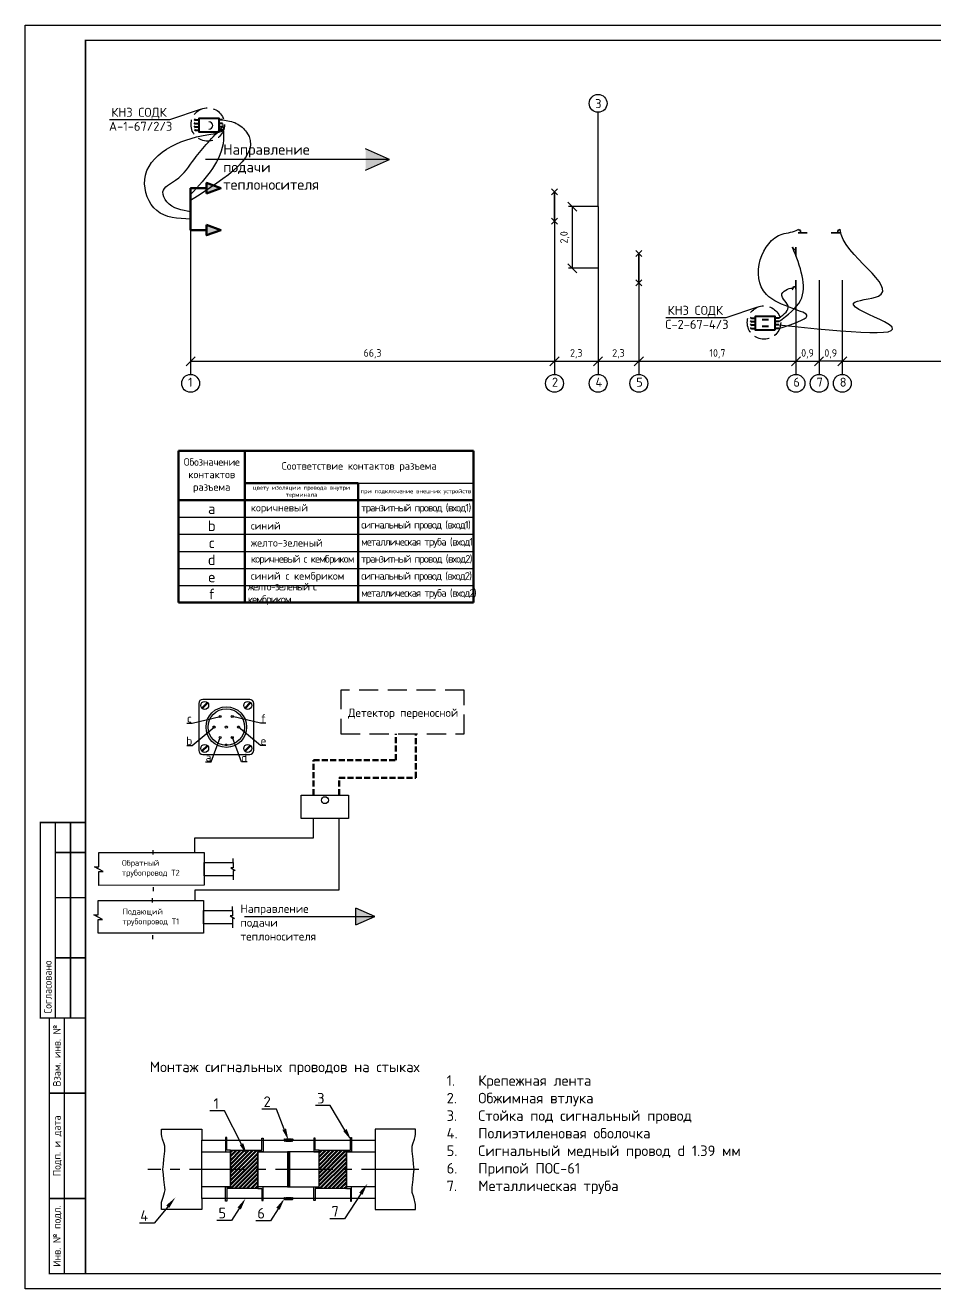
# Model space of a CAD drawing. Header units: millimetres. Extents: x 2079 to 5812, y 229 to 1012.
# Drawn here: x 3960.2 to 4262.4, y 591.4 to 1011.4 of the extents above; entities that cross this region are included whole.
import ezdxf
from ezdxf import colors
from ezdxf.entities.mleader import LeaderData, LeaderLine
from ezdxf.enums import TextEntityAlignment as Align
from ezdxf.math import Vec2, Vec3

# ---------------------------------------------------------------- set-up
doc = ezdxf.new("R2010")
doc.units = ezdxf.units.MM
for name, pattern in [('DASHED', [7, 5, -2, 0]), ('DASHED2', [9.525, 6.35, -3.175]), ('осевая2', [28.575, 19.05, -3.175, 3.175, -3.175])]:
    doc.linetypes.add(name, pattern=pattern)
for name, color, linetype, lineweight in [('Осевая', 2, 'осевая2', 30), ('Основной', 1, 'Continuous', 60), ('Тонкие', 5, 'Continuous', 30)]:
    doc.layers.add(name, color=color, linetype=linetype, lineweight=lineweight)
doc.styles.add('-ISOCPEUR-', font='isocpeur.ttf')
doc.styles.add('GOST', font='GOST.shx', dxfattribs={"oblique": 15})
doc.styles.get("Standard").update_dxf_attribs({"font": 'GOST Common.ttf'})
doc.dimstyles.new('М 1 к 10', dxfattribs={"dimtxt": 2.5, "dimasz": 3, "dimexe": 1.25, "dimexo": 0, "dimgap": 1, "dimtad": 1, "dimdec": 0, "dimzin": 0, "dimdsep": 46, "dimtxsty": 'GOST', "dimblk": 'OBLIQUE', "dimcen": 5, "dimclrd": 256, "dimclre": 256, "dimclrt": 256, "dimazin": 2, "dimtfac": 1, "dimtdec": 0, "dimtmove": 0, "dimatfit": 3, "dimldrblk": 'NONE', "dimfxl": 0, "dimtolj": 1, "dimtzin": 0, "dimlwd": -1, "dimlwe": -1, "dimarcsym": 0})

# ---------------------------------------------------------------- blocks, each defined once
blk = doc.blocks.new('*U135')
blk.add_lwpolyline([(0, 123), (594, 123), (594, -297), (0, -297)], close=True)
at = {"const_width": 0.5}
blk.add_lwpolyline([(20, 118), (589, 118), (589, -292), (20, -292)], close=True, dxfattribs=at)
for points in [[(20, -207), (5, -207), (5, -142), (20, -142)], [(10, -142), (10, -207)], [(15, -142), (15, -207)], [(10, -152), (20, -152)], [(10, -167), (20, -167)], [(10, -187), (20, -187)], [(20, -292), (8, -292), (8, -207), (20, -207)], [(13, -207), (13, -292)], [(8, -232), (20, -232)], [(8, -267), (20, -267)]]:
    blk.add_lwpolyline(points, dxfattribs=at)
blk.add_text('Согласовано', height=2.5, rotation=90).set_placement((7.5, -205.5), align=Align.MIDDLE_LEFT)
for s, p in [('Взам. инв. №', (10.5, -219.5)), ('Подп. и дата', (10.5, -249.5)), ('Инв. № подл.', (10.5, -279.5))]:
    blk.add_text(s, height=2.5, rotation=90).set_placement(p, align=Align.MIDDLE_CENTER)
blk.add_attdef('РАЗРАБОТАЛ', text='', height=2.5).set_placement((424.5, -264.22), align=Align.MIDDLE_LEFT)
at = {"flags": 8}
for tag, height, p in [('ДАТА', 2.5, (464.07, -264.4)), ('ЛИСТ', 3, (560.39, -271.92)), ('ЛИСТОВ', 3, (577.89, -271.92)), ('ФОРМАТ', 3, (554.97, -294.75))]:
    blk.add_attdef(tag, text='', height=height, dxfattribs=at).set_placement(p, align=Align.MIDDLE_CENTER)
blk.add_attdef('ПРОВЕРИЛ', (424.75, -270.73), '', height=2.5)
for tag, p in [('ТЕПЛОВЫЕ_СЕТИ_001', (490.44, -271)), ('ИМЯ_ЧЕРТЕЖА_001', (492.09, -285.55))]:
    blk.add_attdef(tag, p, '', height=3, dxfattribs=at)
blk = doc.blocks.new('A$C7B5E335A')
at = {"layer": 'Осевая'}
blk.add_line((30.01, -3.22), (-60.02, -3.22), dxfattribs=at)
at = {"layer": 'Тонкие'}
for p, q in [((-14.76, 6.54), (-14.62, 6.82)), ((-14.76, 6.54), (-14.62, 6.26)), ((-14.62, 6.82), (-14.62, 6.89)), ((-14.62, 6.89), (-14.48, 6.89)), ((-14.62, 6.82), (-14.62, 6.54)), ((-14.62, 6.26), (-14.62, 6.54)), ((-14.62, 6.26), (-14.62, 6.19)), ((-14.62, 6.19), (-14.48, 6.19)), ((-14.48, 6.89), (-14.48, 6.75)), ((-14.48, 6.75), (-14.2, 6.75)), ((-14.48, 6.19), (-14.48, 6.33)), ((-14.48, 6.33), (-14.2, 6.33)), ((-14.48, 6.26), (-14.2, 6.26)), ((-14.2, 6.75), (-14.2, 6.89)), ((-14.2, 6.89), (-12.39, 6.89)), ((-14.2, 6.33), (-14.2, 6.19)), ((-14.2, 6.19), (-12.39, 6.19)), ((-12.39, 6.89), (-12.39, 6.75)), ((-12.39, 6.75), (-12.11, 6.75)), ((-12.39, 6.19), (-12.39, 6.33)), ((-12.39, 6.33), (-12.11, 6.33)), ((-12.39, 6.26), (-12.11, 6.26)), ((-12.11, 6.75), (-12.11, 6.89)), ((-12.11, 6.89), (-11.9, 6.89)), ((-12.11, 6.33), (-12.11, 6.19)), ((-12.11, 6.19), (-11.9, 6.19)), ((-11.9, 6.89), (-11.9, 6.54)), ((-11.9, 6.82), (-11.76, 6.54)), ((-11.9, 6.19), (-11.9, 6.54)), ((-11.9, 6.26), (-11.76, 6.54)), ((-14.62, -12.64), (-14.62, -12.57)), ((-14.62, -12.57), (-14.48, -12.57)), ((-14.48, -12.57), (-14.48, -12.71)), ((-14.2, -12.71), (-14.2, -12.57)), ((-14.2, -12.57), (-12.39, -12.57)), ((-12.39, -12.57), (-12.39, -12.71)), ((-12.11, -12.71), (-12.11, -12.57)), ((-12.11, -12.57), (-11.9, -12.57)), ((-11.9, -12.57), (-11.9, -12.92)), ((-14.76, -12.92), (-14.62, -12.64)), ((-14.76, -12.92), (-14.62, -13.19)), ((-14.62, -12.64), (-14.62, -12.92)), ((-14.62, -13.19), (-14.62, -12.92)), ((-14.62, -13.19), (-14.62, -13.26)), ((-14.62, -13.26), (-14.48, -13.26)), ((-14.48, -12.71), (-14.2, -12.71)), ((-14.48, -13.26), (-14.48, -13.12)), ((-14.48, -13.12), (-14.2, -13.12)), ((-14.48, -13.19), (-14.2, -13.19)), ((-14.2, -13.12), (-14.2, -13.26)), ((-14.2, -13.26), (-12.39, -13.26)), ((-12.39, -12.71), (-12.11, -12.71)), ((-12.39, -13.26), (-12.39, -13.12)), ((-12.39, -13.12), (-12.11, -13.12)), ((-12.39, -13.19), (-12.11, -13.19)), ((-12.11, -13.12), (-12.11, -13.26)), ((-12.11, -13.26), (-11.9, -13.26)), ((-11.9, -12.64), (-11.76, -12.92)), ((-11.9, -13.26), (-11.9, -12.92)), ((-11.9, -13.19), (-11.76, -12.92))]:
    blk.add_line(p, q, dxfattribs=at)
for points in [[(-42.05, -12.92), (-42.05, -16.61), (-55.42, -16.61), (-55.49, -15.77), (-55.49, -14.94), (-55.42, -14.1), (-54.88, -12.46), (-54.44, -10.89), (-54.3, -10.05), (-54.37, -9.22), (-54.44, -8.31), (-54.55, -7.47), (-54.65, -6.64), (-54.82, -4.97), (-55.02, -3.29), (-54.85, -1.48), (-54.67, 0.2), (-54.57, 1.07), (-54.46, 1.94), (-54.33, 2.78), (-54.33, 3.61), (-54.39, 4.45), (-54.6, 5.22), (-55.16, 6.82), (-55.37, 7.66), (-55.51, 8.49), (-55.51, 9.33), (-55.44, 10.17), (-42.05, 10.17), (-42.05, 6.47)], [(15.51, -12.92), (15.51, -16.61), (28.9, -16.61), (28.97, -14.94), (28.34, -12.46), (27.85, -10.89), (27.78, -10.06), (27.78, -9.22), (28.02, -7.48), (28.13, -6.64), (28.3, -4.97), (28.48, -3.29), (28.3, -1.48), (28.13, 0.2), (28.02, 1.07), (27.92, 1.94), (27.78, 2.78), (27.78, 3.61), (27.85, 4.45), (28.06, 5.22), (28.62, 6.82), (28.83, 7.66), (28.97, 8.49), (28.97, 9.33), (28.9, 10.17), (15.51, 10.17), (15.51, 6.47)], [(-32.54, 3.12), (-33.8, 3.12), (-33.8, 7.38), (-34.22, 7.38), (-34.22, 2.64), (-32.54, 2.64)], [(-23.48, 3.12), (-22.15, 3.12), (-22.15, 7.17), (-21.73, 7.17), (-21.73, 2.64), (-23.48, 2.64)], [(-3.11, 3.12), (-4.37, 3.12), (-4.37, 7.17), (-4.86, 7.17), (-4.86, 2.64), (-3.11, 2.64)], [(5.95, 3.12), (7.28, 3.12), (7.28, 7.38), (7.7, 7.38), (7.7, 2.64), (5.95, 2.64)], [(-32.54, -9.57), (-33.8, -9.57), (-33.8, -13.82), (-34.22, -13.82), (-34.22, -9.08), (-32.54, -9.08)], [(-23.48, -9.57), (-22.15, -9.57), (-22.15, -13.61), (-21.73, -13.61), (-21.73, -9.08), (-23.48, -9.08)], [(-3.11, -9.57), (-4.37, -9.57), (-4.37, -13.61), (-4.86, -13.61), (-4.86, -9.08), (-3.11, -9.08)], [(5.95, -9.57), (7.28, -9.57), (7.28, -13.82), (7.7, -13.82), (7.7, -9.08), (5.95, -9.08)]]:
    blk.add_lwpolyline(points, dxfattribs=at)
for points in [[(-42.03, 6.47), (15.51, 6.47), (15.51, -12.92), (-42.03, -12.92)], [(-42.03, 2.57), (-32.54, 2.57), (-32.54, -9.01), (-42.03, -9.01)], [(-23.48, -9.57), (-32.54, -9.57), (-32.54, 3.12), (-23.48, 3.12)], [(-23.48, 2.57), (-13.57, 2.57), (-13.57, -9.01), (-23.48, -9.01)], [(-13.57, -9.01), (-12.95, -9.01), (-12.95, 2.57), (-13.57, 2.57)], [(-12.95, -9.01), (-3.11, -9.01), (-3.11, 2.57), (-12.95, 2.57)], [(-3.11, 3.12), (5.95, 3.12), (5.95, -9.57), (-3.11, -9.57)], [(5.95, 2.57), (15.51, 2.57), (15.51, -9.01), (5.95, -9.01)]]:
    blk.add_lwpolyline(points, close=True, dxfattribs=at)
blk = doc.blocks.new('*T47')
at = {"lineweight": 50, "transparency": 16777216}
for p, q in [((0, 0), (98, 0)), ((0, 0), (0, -16.45)), ((22, 0), (22, -16.45)), ((98, 0), (98, -10.78)), ((22, -10.78), (59.67, -10.78))]:
    blk.add_line(p, q, dxfattribs=at)
at = {"lineweight": 30, "transparency": 16777216}
blk.add_line((59.67, -10.78), (98, -10.78), dxfattribs=at)
at = {"color": 0, "lineweight": 50, "transparency": 16777216}
for p, q in [((59.67, -10.78), (59.67, -50.45)), ((98, -10.78), (98, -50.45)), ((0, -16.45), (98, -16.45)), ((0, -16.45), (0, -50.45)), ((22, -16.45), (22, -50.45)), ((0, -50.45), (98, -50.45))]:
    blk.add_line(p, q, dxfattribs=at)
at = {"color": 0, "lineweight": 30, "transparency": 16777216}
for p, q in [((0, -22.12), (98, -22.12)), ((0, -27.78), (98, -27.78)), ((0, -33.45), (98, -33.45)), ((0, -39.12), (98, -39.12)), ((0, -44.78), (98, -44.78))]:
    blk.add_line(p, q, dxfattribs=at)
at = {"color": 7, "transparency": 16777216, "style": '-ISOCPEUR-'}
for s, insert, char_height, width, attachment_point in [('{\\T0.95;Обозначение }контактов разъема', (11, -8.23), 2.5, 19, 5), ('Соответствие контактов разъема', (60, -5.39), 2.5, 73, 5), ('цвету изоляции провода внутри терминала', (40.84, -13.62), 1.4, 33.6702, 5), ('при подключение внешних устройств', (78.84, -13.62), 1.4, 34.3298, 5), ('a', (11, -19.28), 3.5, 21, 5), ('коричневый', (24, -19.28), 2.5, 33.6702, 4), ('{\\T0.85;транзитный провод (вход1)}', (60.67, -19.28), 2.5, 36.3298, 4), ('b', (11, -24.95), 3.5, 21, 5), ('синий', (24, -24.95), 2.5, 33.6702, 4), ('{\\T0.85;сигнальный провод (вход1)}', (60.67, -24.95), 2.5, 36.3298, 4), ('желто-зеленый', (24, -30.62), 2.5, 33.6702, 4), ('{\\T0.75;металлическая труба (вход1)}', (60.67, -30.62), 2.5, 36.3298, 4), ('c', (11, -30.62), 3.5, 21, 5), ('d', (11, -36.28), 3.5, 21, 5), ('{\\T0.85;коричневый с кембриком}', (24, -36.28), 2.5, 33.6702, 4), ('{\\T0.85;транзитный провод \\T0.8;(вход2)}', (60.67, -36.28), 2.5, 36.3298, 4), ('e', (11, -41.95), 3.5, 21, 5), ('синий с кембриком', (24, -41.95), 2.5, 33.6702, 4), ('{\\T0.85;сигнальный провод (вход2)}', (60.67, -41.95), 2.5, 36.3298, 4), ('f', (11, -47.62), 3.5, 21, 5), ('{\\T0.8;желто-зеленый с кембриком}', (23, -47.62), 2.5, 35.6702, 4), ('{\\T0.75;металлическая труба (вход2)}', (60.67, -47.62), 2.5, 36.3298, 4)]:
    blk.add_mtext(s, dxfattribs=dict(at, insert=insert, char_height=char_height, width=width, attachment_point=attachment_point))
blk = doc.blocks.new('_Oblique')
at = {"color": 0, "linetype": 'ByBlock', "lineweight": -2}
blk.add_line((-0.5, -0.5), (0.5, 0.5), dxfattribs=at)
blk = doc.blocks.new('*D76')
at = {"transparency": 16777216}
for p, q in [((4015.13, 951.12), (4015.13, 898.43)), ((4136.04, 951.12), (4136.04, 898.43)), ((4015.13, 899.68), (4136.04, 899.68))]:
    blk.add_line(p, q, dxfattribs=at)
at = {"layer": 'Defpoints', "color": 0, "transparency": 16777216}
for p in [(4015.13, 951.12), (4136.04, 951.12), (4136.04, 899.68)]:
    blk.add_point(p, dxfattribs=at)
at = {"transparency": 16777216, "xscale": 3, "yscale": 3, "zscale": 3, "rotation": 180}
blk.add_blockref('_Oblique', (4015.13, 899.68), dxfattribs=at)
at = {"transparency": 16777216, "xscale": 3, "yscale": 3, "zscale": 3}
blk.add_blockref('_Oblique', (4136.04, 899.68), dxfattribs=at)
at = {"transparency": 16777216, "insert": (4075.59, 902.18), "char_height": 2.5, "attachment_point": 5}
blk.add_mtext('\\A1;66,3', dxfattribs=at)
blk = doc.blocks.new('_None')
blk = doc.blocks.new('*D77')
at = {"transparency": 16777216}
for p, q in [((4136.04, 951.12), (4136.04, 898.43)), ((4150.52, 951.12), (4150.52, 898.43)), ((4136.04, 899.68), (4150.52, 899.68))]:
    blk.add_line(p, q, dxfattribs=at)
at = {"layer": 'Defpoints', "color": 0, "transparency": 16777216}
for p in [(4136.04, 951.12), (4150.52, 951.12), (4150.52, 899.68)]:
    blk.add_point(p, dxfattribs=at)
at = {"transparency": 16777216, "xscale": 3, "yscale": 3, "zscale": 3, "rotation": 180}
blk.add_blockref('_Oblique', (4136.04, 899.68), dxfattribs=at)
at = {"transparency": 16777216, "xscale": 3, "yscale": 3, "zscale": 3}
blk.add_blockref('_Oblique', (4150.52, 899.68), dxfattribs=at)
at = {"transparency": 16777216, "insert": (4143.28, 902.18), "char_height": 2.5, "attachment_point": 5}
blk.add_mtext('\\A1;2,3', dxfattribs=at)
blk = doc.blocks.new('*D78')
at = {"transparency": 16777216}
for p, q in [((4150.52, 951.12), (4140.74, 951.12)), ((4141.99, 930.64), (4141.99, 951.12)), ((4150.52, 930.64), (4140.74, 930.64))]:
    blk.add_line(p, q, dxfattribs=at)
at = {"layer": 'Defpoints', "color": 0, "transparency": 16777216}
for p in [(4141.99, 951.12), (4150.52, 951.12), (4150.52, 930.64)]:
    blk.add_point(p, dxfattribs=at)
at = {"transparency": 16777216, "xscale": 3, "yscale": 3, "zscale": 3}
for p, rotation in [((4141.99, 951.12), 90), ((4141.99, 930.64), 270)]:
    blk.add_blockref('_Oblique', p, dxfattribs=dict(at, rotation=rotation))
at = {"transparency": 16777216, "insert": (4139.49, 940.88), "char_height": 2.5, "attachment_point": 5, "rotation": 90}
blk.add_mtext('\\A1;2,0', dxfattribs=at)
blk = doc.blocks.new('*D79')
at = {"transparency": 16777216}
for p, q in [((4150.52, 930.64), (4150.52, 898.43)), ((4164.06, 930.64), (4164.06, 898.43)), ((4150.52, 899.68), (4164.06, 899.68))]:
    blk.add_line(p, q, dxfattribs=at)
at = {"layer": 'Defpoints', "color": 0, "transparency": 16777216}
for p in [(4150.52, 930.64), (4164.06, 930.64), (4164.06, 899.68)]:
    blk.add_point(p, dxfattribs=at)
at = {"transparency": 16777216, "xscale": 3, "yscale": 3, "zscale": 3, "rotation": 180}
blk.add_blockref('_Oblique', (4150.52, 899.68), dxfattribs=at)
at = {"transparency": 16777216, "xscale": 3, "yscale": 3, "zscale": 3}
blk.add_blockref('_Oblique', (4164.06, 899.68), dxfattribs=at)
at = {"transparency": 16777216, "insert": (4157.29, 902.18), "char_height": 2.5, "attachment_point": 5}
blk.add_mtext('\\A1;2,3', dxfattribs=at)
blk = doc.blocks.new('*D80')
at = {"transparency": 16777216}
for p, q in [((4164.06, 930.64), (4164.06, 898.43)), ((4216.27, 926.64), (4216.27, 898.43)), ((4164.06, 899.68), (4216.27, 899.68))]:
    blk.add_line(p, q, dxfattribs=at)
at = {"layer": 'Defpoints', "color": 0, "transparency": 16777216}
for p in [(4164.06, 930.64), (4216.27, 926.64), (4216.27, 899.68)]:
    blk.add_point(p, dxfattribs=at)
at = {"transparency": 16777216, "xscale": 3, "yscale": 3, "zscale": 3, "rotation": 180}
blk.add_blockref('_Oblique', (4164.06, 899.68), dxfattribs=at)
at = {"transparency": 16777216, "xscale": 3, "yscale": 3, "zscale": 3}
blk.add_blockref('_Oblique', (4216.27, 899.68), dxfattribs=at)
at = {"transparency": 16777216, "insert": (4190.17, 902.18), "char_height": 2.5, "attachment_point": 5}
blk.add_mtext('\\A1;10,7', dxfattribs=at)
blk = doc.blocks.new('*D81')
at = {"transparency": 16777216}
for p, q in [((4314.49, 930.64), (4314.49, 898.43)), ((4231.67, 926.64), (4231.67, 898.43)), ((4231.67, 899.68), (4314.49, 899.68))]:
    blk.add_line(p, q, dxfattribs=at)
at = {"layer": 'Defpoints', "color": 0, "transparency": 16777216}
for p in [(4314.49, 930.64), (4231.67, 926.64), (4314.49, 899.68)]:
    blk.add_point(p, dxfattribs=at)
at = {"transparency": 16777216, "xscale": 3, "yscale": 3, "zscale": 3, "rotation": 180}
blk.add_blockref('_Oblique', (4231.67, 899.68), dxfattribs=at)
at = {"transparency": 16777216, "xscale": 3, "yscale": 3, "zscale": 3}
blk.add_blockref('_Oblique', (4314.49, 899.68), dxfattribs=at)
at = {"transparency": 16777216, "insert": (4273.08, 902.18), "char_height": 2.5, "attachment_point": 5}
blk.add_mtext('\\A1;32,9', dxfattribs=at)
blk = doc.blocks.new('*D89')
at = {"transparency": 16777216}
for p, q in [((4216.27, 926.64), (4216.27, 898.43)), ((4223.97, 926.64), (4223.97, 898.43)), ((4216.27, 899.68), (4223.97, 899.68))]:
    blk.add_line(p, q, dxfattribs=at)
at = {"layer": 'Defpoints', "color": 0, "transparency": 16777216}
for p in [(4216.27, 926.64), (4223.97, 926.64), (4223.97, 899.68)]:
    blk.add_point(p, dxfattribs=at)
at = {"transparency": 16777216, "xscale": 3, "yscale": 3, "zscale": 3, "rotation": 180}
blk.add_blockref('_Oblique', (4216.27, 899.68), dxfattribs=at)
at = {"transparency": 16777216, "xscale": 3, "yscale": 3, "zscale": 3}
blk.add_blockref('_Oblique', (4223.97, 899.68), dxfattribs=at)
at = {"transparency": 16777216, "insert": (4220.12, 902.18), "char_height": 2.5, "attachment_point": 5}
blk.add_mtext('\\A1;0,9', dxfattribs=at)
blk = doc.blocks.new('*D90')
at = {"transparency": 16777216}
for p, q in [((4223.97, 926.64), (4223.97, 898.43)), ((4231.67, 926.64), (4231.67, 898.43)), ((4231.67, 899.68), (4223.97, 899.68))]:
    blk.add_line(p, q, dxfattribs=at)
at = {"layer": 'Defpoints', "color": 0, "transparency": 16777216}
for p in [(4223.97, 926.64), (4231.67, 926.64), (4223.97, 899.68)]:
    blk.add_point(p, dxfattribs=at)
at = {"transparency": 16777216, "xscale": 3, "yscale": 3, "zscale": 3, "rotation": 180}
blk.add_blockref('_Oblique', (4223.97, 899.68), dxfattribs=at)
at = {"transparency": 16777216, "xscale": 3, "yscale": 3, "zscale": 3}
blk.add_blockref('_Oblique', (4231.67, 899.68), dxfattribs=at)
at = {"transparency": 16777216, "insert": (4227.82, 902.18), "char_height": 2.5, "attachment_point": 5}
blk.add_mtext('\\A1;0,9', dxfattribs=at)
blk = doc.blocks.new('ГРАНИЦА ПРОЕКТИРОВАНИЯ')
h = blk.add_hatch(color=256)
h.dxf.hatch_style = 1
h.paths.add_polyline_path([(3438.03, 2134.87), (3434.57, 2134.87), (3436.3, 2130.18)])
h.paths.add_polyline_path([(3451.94, 2134.87), (3448.47, 2134.87), (3450.21, 2130.18)])
at = {"layer": 'Основной'}
for points in [[(3450.21, 2134.87), (3450.21, 2140.18), (3436.3, 2140.18), (3436.3, 2134.87)], [(3438.03, 2134.87), (3434.57, 2134.87), (3436.3, 2130.18), (3438.03, 2134.87)], [(3448.47, 2134.87), (3451.94, 2134.87), (3450.21, 2130.18), (3448.47, 2134.87)]]:
    blk.add_lwpolyline(points, dxfattribs=at)

msp = doc.modelspace()

# ---------------------------------------------------------------- hatches: boundary and pattern name
h = msp.add_hatch(color=256)
h.dxf.hatch_style = 1
h.paths.add_polyline_path([(4073.269, 970.278), (4073.269, 966.778), (4081.269, 966.778)])
h.paths.add_polyline_path([(4081.269, 966.778), (4073.269, 966.778), (4073.269, 963.278)])
h = msp.add_hatch(color=4)
h.dxf.hatch_style = 1
h.paths.add_polyline_path([(4027.203, 772.024), (4027.203, 772.466), (4026.705, 772.466), (4026.705, 772.024)])
h = msp.add_hatch(color=256)
h.dxf.hatch_style = 1
h.paths.add_polyline_path([(4070.071, 717.855), (4070.071, 715.093), (4076.383, 715.093)])
h.paths.add_polyline_path([(4076.383, 715.093), (4070.071, 715.093), (4070.071, 712.332)])
h = msp.add_hatch()
h.set_pattern_fill('ANSI32', color=256, scale=0.1)
h.set_pattern_definition([(45, (-511.56315, 534.1749), (-0.6735192, 0.6735192), []), (45, (-511.1141, 534.1749), (-0.6735192, 0.6735192), [])])
h.paths.add_polyline_path([(4066.884, 636.858), (4066.884, 637.416), (4057.818, 637.416), (4057.818, 631.07), (4066.884, 631.07)])
h.paths.add_polyline_path([(4066.884, 631.07), (4057.818, 631.07), (4057.818, 625.281), (4057.818, 624.723), (4066.884, 624.723)])
h.paths.add_polyline_path([(4037.454, 636.858), (4037.454, 637.416), (4028.388, 637.416), (4028.388, 631.07), (4037.454, 631.07)])
h.paths.add_polyline_path([(4037.454, 631.07), (4028.388, 631.07), (4028.388, 625.281), (4028.388, 624.723), (4037.454, 624.723)])
h = msp.add_hatch()
h.set_pattern_fill('ANSI37', color=256, scale=0.1)
h.set_pattern_definition([(45, (-511.56315, 534.17492), (-0.224506403, 0.224506403), []), (135, (-511.56315, 534.17492), (-0.224506403, -0.224506403), [])])
h.paths.add_polyline_path([(4047.985, 636.858), (4047.357, 636.858), (4047.357, 631.07), (4047.985, 631.07)])
h.paths.add_polyline_path([(4047.985, 631.07), (4047.357, 631.07), (4047.357, 625.281), (4047.985, 625.281)])

# ---------------------------------------------------------------- linework, layer by layer
for p, q in [((4008.238, 980.027), (4018.778, 983.6)), ((3988.204, 980.027), (4008.238, 980.027)), ((4150.522, 951.122), (4150.522, 982.455)), ((4081.269, 966.778), (4073.269, 970.278)), ((4081.269, 966.778), (4020.124, 966.778)), ((4073.269, 963.278), (4081.269, 966.778)), ((4015.13, 951.122), (4015.13, 895.309)), ((4136.041, 946.241), (4136.041, 895.309)), ((4150.522, 926.641), (4150.522, 895.309)), ((4164.064, 925.76), (4164.064, 895.309)), ((4216.271, 926.641), (4216.271, 895.309)), ((4223.971, 926.641), (4223.971, 895.309)), ((4231.67, 926.641), (4231.67, 895.309)), ((4193.069, 914.193), (4203.608, 917.766)), ((4173.035, 914.193), (4193.069, 914.193)), ((4002.642, 735.748), (4002.642, 737.13)), ((4029.244, 733.039), (4029.244, 734.42)), ((4029.244, 728.618), (4029.244, 727.292)), ((4002.645, 724.862), (4002.645, 723.536)), ((4002.421, 719.806), (4002.421, 721.188)), ((4029.023, 717.096), (4029.023, 718.478)), ((4032.987, 715.093), (4076.383, 715.093)), ((4070.071, 712.332), (4070.071, 717.855)), ((4076.383, 715.093), (4070.071, 717.855)), ((4070.071, 712.332), (4076.383, 715.093)), ((4029.023, 712.676), (4029.023, 711.35)), ((4002.423, 708.92), (4002.423, 707.594))]:
    msp.add_line(p, q)
at = {"lineweight": 40}
for p, q in [((4016.693, 979.904), (4016.366, 980.11)), ((4016.693, 979.904), (4016.366, 979.697)), ((4016.693, 978.756), (4016.366, 978.963)), ((4016.693, 978.756), (4016.366, 978.55)), ((4016.7, 979.908), (4018.005, 979.908)), ((4016.7, 978.761), (4018.005, 978.761)), ((4025.769, 979.908), (4024.464, 979.908)), ((4025.769, 978.761), (4024.464, 978.761)), ((4016.693, 977.609), (4016.366, 977.816)), ((4016.693, 977.609), (4016.366, 977.403)), ((4016.7, 976.467), (4016.373, 976.673)), ((4016.7, 976.467), (4016.373, 976.26)), ((4016.7, 977.614), (4018.005, 977.614)), ((4016.7, 976.467), (4018.005, 976.467)), ((4025.769, 977.614), (4024.464, 977.614)), ((4025.769, 976.467), (4024.464, 976.467)), ((4201.524, 914.07), (4201.197, 914.276)), ((4201.524, 914.07), (4201.197, 913.863)), ((4201.524, 912.923), (4201.197, 913.129)), ((4201.524, 912.923), (4201.197, 912.716)), ((4201.524, 911.775), (4201.197, 911.982)), ((4201.524, 911.775), (4201.197, 911.569)), ((4201.531, 914.074), (4202.836, 914.074)), ((4201.531, 912.927), (4202.836, 912.927)), ((4201.531, 911.78), (4202.836, 911.78)), ((4207.11, 913.466), (4205.021, 913.466)), ((4210.6, 914.074), (4209.295, 914.074)), ((4210.6, 912.927), (4209.295, 912.927)), ((4210.6, 911.78), (4209.295, 911.78)), ((4201.531, 910.633), (4201.204, 910.839)), ((4201.531, 910.633), (4201.204, 910.426)), ((4201.531, 910.633), (4202.836, 910.633)), ((4207.11, 911.241), (4205.021, 911.241)), ((4210.6, 910.633), (4209.295, 910.633))]:
    msp.add_line(p, q, dxfattribs=at)
at = {"lineweight": 35}
for p, q in [((4135.041, 957.003), (4137.041, 955.003)), ((4137.041, 957.003), (4135.041, 955.003)), ((4136.041, 946.241), (4136.041, 956.003)), ((4135.041, 945.241), (4137.041, 947.241)), ((4137.041, 945.241), (4135.041, 947.241)), ((4217.729, 943.19), (4216.971, 943.468)), ((4219.971, 942.341), (4216.971, 942.341)), ((4217.729, 942.341), (4217.729, 943.19)), ((4227.971, 942.341), (4230.971, 942.341)), ((4230.212, 943.19), (4230.971, 943.468)), ((4230.212, 942.341), (4230.212, 943.19)), ((4215.421, 936.883), (4215.144, 937.641)), ((4216.271, 936.883), (4215.421, 936.883)), ((4216.271, 934.641), (4216.271, 937.641)), ((4163.064, 936.522), (4165.064, 934.522)), ((4165.064, 936.522), (4163.064, 934.522)), ((4164.064, 925.76), (4164.064, 935.522)), ((4163.064, 924.76), (4165.064, 926.76)), ((4165.064, 924.76), (4163.064, 926.76)), ((4215.421, 924.399), (4215.144, 923.641)), ((4216.271, 924.399), (4215.421, 924.399)), ((4216.271, 926.641), (4216.271, 923.641))]:
    msp.add_line(p, q, dxfattribs=at)
at = {"lineweight": 40}
for points in [[(4024.464, 975.893), (4018.005, 975.893), (4018.005, 980.481), (4024.464, 980.481)], [(4209.295, 910.059), (4202.836, 910.059), (4202.836, 914.648), (4209.295, 914.648)]]:
    msp.add_lwpolyline(points, close=True, dxfattribs=at)
at = {"linetype": 'DASHED2'}
msp.add_lwpolyline([(4065.1, 775.888), (4106.023, 775.888), (4106.023, 790.372), (4065.1, 790.372)], close=True, dxfattribs=at)
at = {"lineweight": 30}
msp.add_lwpolyline([(4036.121, 770.317), (4036.121, 785.955), (4036.011, 786.452), (4035.735, 786.894), (4035.293, 787.171), (4034.795, 787.281), (4019.157, 787.281), (4018.66, 787.171), (4018.218, 786.894), (4017.942, 786.452), (4017.831, 785.955), (4017.831, 770.317), (4017.942, 769.819), (4018.218, 769.377), (4018.66, 769.101), (4019.157, 768.991), (4034.795, 768.991), (4035.293, 769.101), (4035.735, 769.377), (4036.011, 769.819)], close=True, dxfattribs=at)
at = {"lineweight": 70}
for points in [[(4018.881, 784.297), (4020.815, 786.231)], [(4033.138, 784.297), (4035.072, 786.231)], [(4018.881, 770.04), (4020.815, 771.919)], [(4033.138, 770.04), (4035.072, 771.919)]]:
    msp.add_lwpolyline(points, dxfattribs=at)
at = {"ltscale": 50}
for points in [[(4013.834, 779.379), (4015.676, 779.379), (4024.959, 781.645)], [(4040.174, 779.379), (4038.332, 779.379), (4029.048, 781.645)], [(4013.834, 771.919), (4015.676, 771.919), (4022.915, 778.111)], [(4040.174, 771.919), (4038.332, 771.919), (4031.093, 778.111)], [(4020.05, 766.504), (4021.92, 766.504), (4024.959, 774.627)], [(4033.957, 766.504), (4032.088, 766.504), (4029.048, 774.627)]]:
    msp.add_lwpolyline(points, dxfattribs=at)
at = {"color": 162, "linetype": 'DASHED', "lineweight": 50, "ltscale": 0.4, "true_color": 0x0520d1}
for points in [[(4055.933, 755.501), (4055.933, 767.124), (4083.349, 767.124), (4083.349, 775.888)], [(4064.443, 755.501), (4064.443, 761.245), (4090.01, 761.245), (4090.01, 775.888)]]:
    msp.add_lwpolyline(points, dxfattribs=at)
for points in [[(4026.705, 772.466), (4027.203, 772.466), (4027.203, 772.024), (4026.705, 772.024)], [(4051.9, 755.501), (4067.593, 755.501), (4067.593, 747.71), (4051.9, 747.71)], [(3984.594, 736.37), (4019.629, 736.382), (4019.629, 725.496), (3984.594, 725.484), (3984.594, 730.126), (3986.031, 730.126), (3983.157, 731.618), (3984.594, 731.618)], [(4019.629, 733.039), (4029.244, 733.039), (4029.244, 731.27), (4028.47, 731.27), (4029.962, 730.441), (4029.244, 730.441), (4029.244, 728.618), (4019.629, 728.618)], [(3984.373, 720.428), (4019.408, 720.44), (4019.408, 709.554), (3984.373, 709.542), (3984.373, 714.184), (3985.81, 714.184), (3982.936, 715.676), (3984.373, 715.676)], [(4019.408, 717.096), (4029.023, 717.096), (4029.023, 715.328), (4028.249, 715.328), (4029.741, 714.499), (4029.023, 714.499), (4029.023, 712.676), (4019.408, 712.676)]]:
    msp.add_lwpolyline(points, close=True)
for points in [[(4016.534, 736.382), (4016.538, 741.244), (4055.933, 741.244), (4055.933, 747.71)], [(4016.7, 720.439), (4016.704, 723.949), (4064.443, 723.949), (4064.443, 747.71)]]:
    msp.add_lwpolyline(points)
for centre, radius in [((4150.522, 985.42), 2.965), ((4015.13, 892.343), 2.965), ((4136.041, 892.343), 2.965), ((4150.522, 892.343), 2.965), ((4164.064, 892.343), 2.965), ((4216.271, 892.343), 2.965), ((4223.971, 892.343), 2.965), ((4231.67, 892.343), 2.965), ((4024.959, 781.647), 0.336), ((4028.993, 781.647), 0.336), ((4022.915, 778.111), 0.336), ((4027.004, 778.113), 0.336), ((4031.038, 778.111), 0.336), ((4024.959, 774.629), 0.336), ((4028.993, 774.629), 0.336), ((4059.762, 753.794), 1.155)]:
    msp.add_circle(centre, radius)
at = {"linetype": 'DASHED'}
for centre in [(4020.827, 978.392), (4205.658, 912.558)]:
    msp.add_circle(centre, 5.56, dxfattribs=at)
at = {"lineweight": 25}
for centre in [(4019.816, 785.301), (4034.128, 785.301), (4019.816, 770.99), (4034.128, 770.99)]:
    msp.add_circle(centre, 1.317, dxfattribs=at)
at = {"lineweight": 30}
for centre, radius in [((4027.006, 778.097), 6.752), ((4027.003, 778.105), 6.082)]:
    msp.add_circle(centre, radius, dxfattribs=at)
msp.add_arc((4021.235, 978.058), 1.242, 270, 90)
for points in [[(4025.769, 979.908), (4030.326, 978.779), (4033.736, 975.834), (4015.13, 953.122)], [(4025.769, 978.761), (4026.055, 973.286), (4015.13, 955.122)], [(4015.13, 946.983), (4003.868, 949.769), (3999.897, 960.069), (4020.473, 974.989), (4025.763, 976.463), (4025.769, 976.467)], [(4015.13, 949.359), (4007.278, 952.698), (4005.925, 955.993), (4010.147, 959.925), (4016.493, 967.062), (4025.769, 977.614)], [(4210.6, 910.633), (4219.933, 914.728), (4206.446, 921.929), (4211.681, 941.994), (4216.971, 943.468), (4216.977, 943.472)], [(4210.6, 911.78), (4245.677, 912.758), (4235.392, 919.037), (4243.644, 921.375), (4230.971, 943.468), (4230.957, 943.656)], [(4210.6, 912.927), (4217.777, 919.916), (4215.144, 937.641)], [(4210.6, 914.074), (4213.628, 918.166), (4211.931, 922.612), (4215.144, 923.641), (4215.033, 923.431)]]:
    msp.add_spline(points, degree=3)

# ---------------------------------------------------------------- block references
for name, p in [('*U135', (3960.202, 888.39)), ('*T47', (4011.15, 869.958)), ('A$C7B5E335A', (4060.932, 634.291))]:
    msp.add_blockref(name, p)
at = {"rotation": 89.99999999999778}
msp.add_blockref('ГРАНИЦА ПРОЕКТИРОВАНИЯ', (6155.306, -2492.976), dxfattribs=at)

# ---------------------------------------------------------------- texts
at = {"style": '-ISOCPEUR-'}
for s, p in [('с', (4014.681, 779.6)), ('f', (4039.326, 779.6)), ('b', (4014.681, 772.14)), ('e', (4039.326, 772.14)), ('a', (4021.091, 766.67)), ('d', (4032.917, 766.504))]:
    msp.add_text(s, height=2.762, dxfattribs=at).set_placement(p, align=Align.CENTER)
for s, width, gutter_width, insert, char_height, attachment_point in [('КНЗ СОДК', 21.35415, 12.5, (4007.151, 983.953), 3, 3), ('3', 6.35969, 12.5, (4149.547, 986.846), 3, 1), ('А-1-67/2/3', 6.35969, 12.5, (4009.047, 979.303), 3, 3), ('КНЗ СОДК', 21.35415, 12.5, (4191.982, 918.119), 3, 3), ('С-2-67-4/3', 6.35969, 12.5, (4193.877, 913.469), 3, 3), ('1', 6.35969, 12.5, (4014.272, 894.249), 3, 1), ('2', 6.35969, 12.5, (4135.182, 894.249), 3, 1), ('4', 6.35969, 12.5, (4149.663, 894.249), 3, 1), ('5', 6.67427, 12.5, (4163.206, 894.249), 3, 1), ('6', 6.35969, 12.5, (4215.413, 894.249), 3, 1), ('7', 6.35969, 12.5, (4223.112, 894.249), 3, 1), ('8', 6.35969, 12.5, (4230.812, 894.249), 3, 1), ('Обратный трубопровод Т2', 23.90857, 13.808, (3992.339, 731.043), 1.97251, 4), ('Подающий трубопровод Т1', 26.19844, 13.808, (3992.522, 714.863), 1.97251, 4)]:
    msp.add_mtext_dynamic_manual_height_columns(s, width=width, gutter_width=gutter_width, heights=[0], dxfattribs=dict(at, insert=insert, char_height=char_height, attachment_point=attachment_point))
at = {"attachment_point": 1, "style": '-ISOCPEUR-'}
for s, insert, char_height, width in [('\\A1;{\\C7;Направление подачи теплоносителя}', (4025.966, 971.863), 3.5, 46.23496), ('\\A1;{\\C7;Детектор переносной}', (4067.431, 784.243), 2.76152, 80.11904), ('\\A1;{\\C7;Направление подачи теплоносителя}', (4031.683, 719.105), 2.76152, 36.47961), ('\\A1;\\pi-10.5,l10.5,t10.5;{\\C7;Монтаж сигнальных проводов на стыках}', (4001.549, 666.879), 3.5, 101.54442), ('\\A1;\\pi-10.5,l10.5,t10.5;{\\C7;1.^IКрепежная лента\\P2.^IОбжимная втлука\\H1.83333x; \\H0.54545x;\\P3.^IСтойка под сигнальный провод\\H1.55556x; \\H0.64286x;\\P4.^IПолиэтиленовая оболочка\\H1.64815x; \\H0.60674x;\\P5.^IСигнальный медный провод d 1.39 мм\\H1.61728x; \\H0.61832x;\\P6.^IПрипой ПОС-61\\H1.62757x; \\H0.61441x;\\P7.^IМеталлическая труба\\H1.62414x; }', (4100.201, 662.344), 3.5, 101.54442)]:
    msp.add_mtext(s, dxfattribs=dict(at, insert=insert, char_height=char_height, width=width))

# ---------------------------------------------------------------- dimensions: what is measured, and where the dimension line sits
for base, p1, p2, text, picture, middle in [((4136.041, 899.676), (4015.13, 951.122), (4136.041, 951.122), '66,3', '*D76', (4075.585, 902.176)), ((4150.522, 899.676), (4136.041, 951.122), (4150.522, 951.122), '2,3', '*D77', (4143.281, 902.176)), ((4164.064, 899.676), (4150.522, 930.641), (4164.064, 930.641), '2,3', '*D79', (4157.293, 902.176)), ((4216.271, 899.676), (4164.064, 930.641), (4216.271, 926.641), '10,7', '*D80', (4190.168, 902.176)), ((4314.489, 899.676), (4231.67, 926.641), (4314.489, 930.641), '32,9', '*D81', (4273.08, 902.176)), ((4223.971, 899.676), (4216.271, 926.641), (4223.971, 926.641), '0,9', '*D89', (4220.121, 902.176))]:
    dim = msp.add_linear_dim(base=base, p1=p1, p2=p2, text=text, dimstyle='М 1 к 10', override={"dimtxsty": 'Standard'})
    dim.commit()
    dim.dimension.update_dxf_attribs({"geometry": picture, "text_midpoint": middle})
for base, p1, p2, angle, text, picture, middle in [((4141.992, 951.122), (4150.522, 930.641), (4150.522, 951.122), 90, '2,0', '*D78', (4139.492, 940.882)), ((4223.971, 899.676), (4231.67, 926.641), (4223.971, 926.641), 180, '0,9', '*D90', (4227.82, 902.176))]:
    dim = msp.add_linear_dim(base=base, p1=p1, p2=p2, angle=angle, text=text, dimstyle='М 1 к 10', override={"dimtxsty": 'Standard'})
    dim.commit()
    dim.dimension.update_dxf_attribs({"geometry": picture, "text_midpoint": middle})

# ---------------------------------------------------------------- leaders
ml = msp.add_multileader_mtext('Standard')
ml.set_content('2', color=256, style='-ISOCPEUR-')
ml.set_leader_properties()
ml.build(insert=Vec2(0, 0))
ml.multileader.update_dxf_attribs({"text_right_attachment_type": 6})
ctx = ml.context
ctx.base_point, ctx.char_height, ctx.plane_origin = Vec3(4037.706, 653.578), 3.5, Vec3(4048.331, 658.489)
ctx.right_attachment, ctx.text_align_type = 6, 1
notes = []
notes.append((ctx, [(1, (1, 1, 0), (4043.679, 651.128), (-1, 0), 0.223, [(0, [(4047.654, 640.694)], 0, [])])]))
ctx.mtext.insert, ctx.mtext.width, ctx.mtext.alignment, ctx.mtext.flow_direction = Vec3(4040.581, 655.328), 3.23047, 2, 5
ml = msp.add_multileader_mtext('Standard')
ml.set_content('3', color=256, style='-ISOCPEUR-')
ml.set_leader_properties()
ml.build(insert=Vec2(0, 0))
ml.multileader.update_dxf_attribs({"text_right_attachment_type": 6})
ctx = ml.context
ctx.base_point, ctx.char_height, ctx.plane_origin = Vec3(4055.533, 654.705), 3.5, Vec3(4066.158, 659.615)
ctx.right_attachment, ctx.text_align_type = 6, 1
notes.append((ctx, [(1, (1, 1, 0), (4061.506, 652.255), (-1, 0), 0.223, [(0, [(4068.493, 640.712)], 0, [])])]))
ctx.mtext.insert, ctx.mtext.alignment, ctx.mtext.flow_direction = Vec3(4058.408, 656.455), 2, 5
ml = msp.add_multileader_mtext('Standard')
ml.set_content('1', color=256, style='-ISOCPEUR-')
ml.set_leader_properties()
ml.build(insert=Vec2(0, 0))
ml.multileader.update_dxf_attribs({"text_right_attachment_type": 6})
ctx = ml.context
ctx.base_point, ctx.char_height, ctx.plane_origin = Vec3(4021.103, 652.959), 3.5, Vec3(4031.028, 657.87)
ctx.right_attachment, ctx.text_align_type = 6, 1
notes.append((ctx, [(1, (1, 1, 0), (4026.375, 650.509), (-1, 0), 0.223, [(0, [(4033.86, 635.921)], 0, [])])]))
ctx.mtext.insert, ctx.mtext.alignment, ctx.mtext.flow_direction = Vec3(4023.628, 654.709), 2, 5
ml = msp.add_multileader_mtext('Standard')
ml.set_content('7', color=256, style='-ISOCPEUR-')
ml.set_leader_properties()
ml.build(insert=Vec2(0, 0))
ml.multileader.update_dxf_attribs({"text_right_attachment_type": 6})
ctx = ml.context
ctx.base_point, ctx.char_height, ctx.plane_origin = Vec3(4060.287, 617.105), 3.5, Vec3(4073.879, 626.326)
ctx.right_attachment, ctx.text_align_type = 6, 1
notes.append((ctx, [(1, (1, 1, 0), (4066.26, 614.655), (-1, 0), 0.223, [(0, [(4073.879, 626.326)], 0, [])])]))
ctx.mtext.insert, ctx.mtext.alignment, ctx.mtext.flow_direction = Vec3(4063.162, 618.855), 2, 5
ml = msp.add_multileader_mtext('Standard')
ml.set_content('4', color=256, style='-ISOCPEUR-')
ml.set_leader_properties()
ml.build(insert=Vec2(0, 0))
ml.multileader.update_dxf_attribs({"text_right_attachment_type": 6})
ctx = ml.context
ctx.base_point, ctx.char_height, ctx.plane_origin = Vec3(3996.678, 615.675), 3.5, Vec3(4010.075, 621.722)
ctx.right_attachment, ctx.text_align_type = 6, 1
notes.append((ctx, [(1, (1, 1, 0), (4003, 613.225), (-1, 0), 0.223, [(0, [(4010.075, 621.722)], 0, [])])]))
ctx.mtext.insert, ctx.mtext.alignment, ctx.mtext.flow_direction = Vec3(3999.728, 617.425), 2, 5
ml = msp.add_multileader_mtext('Standard')
ml.set_content('5', color=256, style='-ISOCPEUR-')
ml.set_leader_properties()
ml.build(insert=Vec2(0, 0))
ml.multileader.update_dxf_attribs({"text_right_attachment_type": 6})
ctx = ml.context
ctx.base_point, ctx.char_height, ctx.plane_origin = Vec3(4022.791, 616.549), 3.5, Vec3(4033.417, 621.46)
ctx.right_attachment, ctx.text_align_type = 6, 1
notes.append((ctx, [(1, (1, 1, 0), (4028.764, 614.099), (-1, 0), 0.223, [(0, [(4033.417, 621.46)], 0, [])])]))
ctx.mtext.insert, ctx.mtext.alignment, ctx.mtext.flow_direction = Vec3(4025.666, 618.299), 2, 5
ml = msp.add_multileader_mtext('Standard')
ml.set_content('6', color=256, style='-ISOCPEUR-')
ml.set_leader_properties()
ml.build(insert=Vec2(0, 0))
ml.multileader.update_dxf_attribs({"text_right_attachment_type": 6})
ctx = ml.context
ctx.base_point, ctx.char_height, ctx.plane_origin = Vec3(4035.686, 616.465), 3.5, Vec3(4046.311, 621.376)
ctx.right_attachment, ctx.text_align_type = 6, 1
notes.append((ctx, [(1, (1, 1, 0), (4041.659, 614.015), (-1, 0), 0.223, [(0, [(4046.311, 621.376)], 0, [])])]))
ctx.mtext.insert, ctx.mtext.alignment, ctx.mtext.flow_direction = Vec3(4038.561, 618.215), 2, 5
for ctx, leaders in notes:
    for number, flags, end, landing, length, lines in leaders:
        leader = LeaderData()
        leader.index, (leader.has_last_leader_line, leader.has_dogleg_vector, leader.attachment_direction) = number, flags
        leader.last_leader_point, leader.dogleg_vector, leader.dogleg_length = Vec3(end), Vec3(landing), length
        for number, points, colour, breaks in lines:
            line = LeaderLine()
            line.index, line.vertices, line.color, line.breaks = number, Vec3.list(points), colors.encode_raw_color(colour), breaks
            leader.lines.append(line)
        ctx.leaders.append(leader)

doc.saveas('drawing.dxf')
